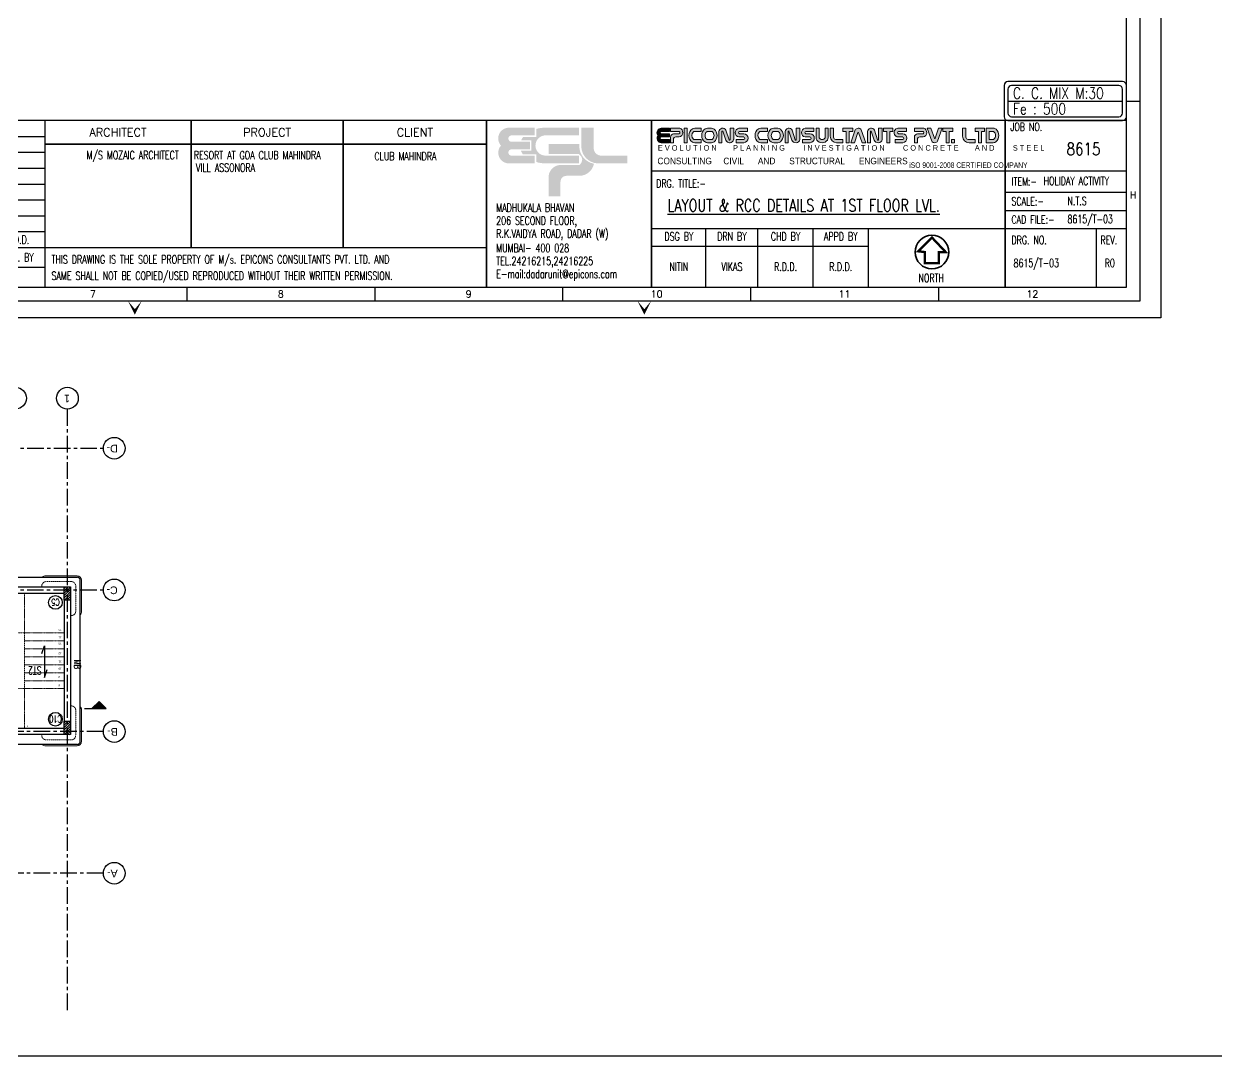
# Model space of a CAD drawing. Header units: millimetres. Extents: x 2659630 to 6742168, y -2425387 to -732288.
# Drawn here: x 3382565 to 3427457, y -1261264 to -1222398 of the extents above; entities that cross this region are included whole.
import ezdxf
from ezdxf.enums import TextEntityAlignment as Align

# ---------------------------------------------------------------- set-up
doc = ezdxf.new("R2010")
doc.units = ezdxf.units.MM
for name, pattern in [('CENTER', [2, 1.25, -0.25, 0.25, -0.25]), ('Hidden', [7.14375, 4.7625, -2.38125]), ('Overhead', [3.96875, 2.38125, -1.5875])]:
    doc.linetypes.add(name, pattern=pattern)
for name, color, linetype, lineweight in [('00 ECPL LOGO', 250, 'Continuous', 20), ('00 ELEV-2', 9, 'Continuous', 30), ('A-FLOR-HRAL-MBND', 5, 'Overhead', 18), ('A-FLOR-OVHD', 1, 'Overhead', 18), ('A-PLASTER', 50, 'Continuous', 0), ('A-STAIRS', 31, 'Continuous', 18), ('TEXT', 150, 'Continuous', 25)]:
    doc.layers.add(name, color=color, linetype=linetype, lineweight=lineweight)
for name, color, linetype in [('A-CORNICE', 20, 'Continuous'), ('A-TEXT-0', 7, 'Continuous'), ('PNA', 8, 'Continuous'), ('S-BEAM NO', 3, 'Continuous'), ('S-BEAM OUTER', 4, 'Continuous'), ('S-COLUMN', 1, 'Continuous'), ('S-COLUMN CIRCLE', 9, 'Continuous'), ('S-COLUMN HATCH', 8, 'Continuous'), ('S-COLUMN NO', 2, 'Continuous'), ('S-GRIDE CIRCLE', 8, 'Continuous'), ('S-GRIDE LINE', 8, 'CENTER'), ('S-GRIDE NO', 1, 'Continuous'), ('S-SCHEDULE LINE-1', 7, 'Continuous'), ('S-SECTION MARK', 1, 'Continuous'), ('S-SLAB MARK', 3, 'Continuous'), ('S-SLAB NO', 3, 'Continuous'), ('S-TITIL', 6, 'Continuous'), ('TEXT (SHEET)', 4, 'Continuous'), ('TITLE', 6, 'Continuous')]:
    doc.layers.add(name, color=color, linetype=linetype)
doc.styles.add('Arial', font='arial.ttf', dxfattribs={"height": 123})
doc.styles.add('Arial_4', font='arial.ttf', dxfattribs={"height": 73.76497})
doc.styles.add('ROMANS', font='r.shx', dxfattribs={"width": 0.7})
doc.styles.add('SEC. TEXT', font='arial.ttf', dxfattribs={"height": 180})
pattern_1 = [(135, (3459992.917, -1250016.684), (15.2387667, 15.2387667), [])]

# ---------------------------------------------------------------- blocks, each defined once
blk = doc.blocks.new('ecpl logo')
at = {"layer": '00 ECPL LOGO'}
for color, points in [(256, [(351, -827, 0.621111), (586, -1401), (1442, -1401), (1442, -1151), (682, -1151, -0.917622), (682, -948), (1285, -948), (1285, -702), (682, -702, -0.926164), (682, -501), (1442, -501), (1442, -251), (581, -251, 0.621111), (351, -827)]), (152, [(2940, -251), (2940, -863, 0.384329), (3453, -1401), (4422, -1401), (4422, -1151), (3582, -1151, -0.414214), (3340, -908), (3340, -251)]), (140, [(1887, -779), (1887, -1102), (2862, -1102, -0.232111), (2971, -1281, -0.194401), (2883, -1450), (2269, -1450, 0.364674), (1887, -1802), (1887, -2463), (2269, -2463), (2269, -1996, -0.414214), (2462, -1802), (2899, -1802, 0.338499), (3350, -1412, -0.371272), (2877, -839), (2877, -779)])]:
    blk.add_hatch(color=color, dxfattribs=at).paths.add_polyline_path(points)
h = blk.add_hatch(color=253, dxfattribs=at)
h.dxf.hatch_style = 1
h.paths.add_polyline_path([(995, -993, 0.07148), (1056, -1106), (1486, -1106), (1486, -1356, 0.065387), (1776, -1401), (2862, -1401), (2862, -1151), (1776, -1151, -0.910826), (1742, -501), (2862, -501), (2862, -251), (1776, -251, 0.069483), (1486, -291), (1486, -546), (1071, -546, 0.072407), (1003, -657), (1329, -657), (1329, -993)])
blk = doc.blocks.new('EPICONS TITLE')
at = {"layer": '00 ECPL LOGO'}
h = blk.add_hatch(color=4, dxfattribs=at)
h.dxf.hatch_style = 1
h.paths.add_polyline_path([(678, -252), (678, -146), (414, -146, 0.261636), (303, -208, 0.285841), (304, -378, 0.344902), (324, -574, 0.204992), (418, -614), (678, -614), (678, -510), (424, -510, -1), (418, -426), (678, -426), (678, -331), (424, -331, -1), (422, -252)])
h = blk.add_hatch(color=4, dxfattribs=at)
h.dxf.hatch_style = 1
h.paths.add_polyline_path([(1011, -146), (712, -146), (712, -252), (997, -252, -0.440545), (997, -331), (816, -331, 0.414214), (712, -435), (712, -614), (810, -614), (810, -504, -0.414214), (888, -426), (997, -426, 0.757811)])
h.paths.add_polyline_path([(1254, -146), (1153, -146), (1153, -614), (1254, -614)])
h.paths.add_polyline_path([(1708, -146), (1494, -146, 0.154275), (1419, -169, 0.519672), (1419, -591, 0.154275), (1494, -614), (1708, -614), (1708, -510), (1472, -510, -0.210356), (1452, -502, -0.388707), (1452, -260, -0.210356), (1472, -252), (1708, -252)])
h.paths.add_polyline_path([(2037, -146), (1904, -146, 0.159018), (1828, -171, 0.507969), (1828, -589, 0.159018), (1904, -614), (2037, -614, 0.173791), (2119, -585, 0.472311), (2119, -175, 0.173791)])
h.paths.add_polyline_path([(2046, -252, -0.185052), (2063, -258, -0.445894), (2063, -504, -0.185052), (2046, -510), (1899, -510, -0.185052), (1882, -504, -0.445894), (1882, -258, -0.185052), (1899, -252)], flags=16)
h.paths.add_polyline_path([(2501, -209, 0.723435), (2273, -252), (2273, -614), (2374, -614), (2374, -252, -0.723435), (2399, -241), (2495, -533, 0.724077), (2751, -510), (2751, -146), (2635, -146), (2635, -509, -0.755661), (2603, -519)])
h.paths.add_polyline_path([(3198, -146), (2916, -146, 0.823713), (2916, -429), (3082, -429, -0.713272), (3082, -510), (2830, -510), (2830, -614), (3082, -614, 0.900309), (3082, -324), (2936, -324, -0.746931), (2936, -252), (3198, -252)])
h = blk.add_hatch(color=4, dxfattribs=at)
h.dxf.hatch_style = 1
h.paths.add_polyline_path([(3837, -146), (3623, -146, 0.154275), (3548, -169, 0.519672), (3548, -591, 0.154275), (3623, -614), (3837, -614), (3837, -510), (3600, -510, -0.210932), (3581, -502, -0.385278), (3580, -260, -0.212895), (3599, -252), (3837, -252)])
h.paths.add_polyline_path([(4255, -175, 0.173792), (4173, -146), (4040, -146, 0.159018), (3964, -171, 0.507969), (3964, -589, 0.159018), (4040, -614), (4173, -614, 0.173792), (4255, -585, 0.472311)])
h.paths.add_polyline_path([(4182, -252, -0.185053), (4199, -258, -0.445893), (4199, -504, -0.185053), (4182, -510), (4035, -510, -0.185053), (4017, -504, -0.445893), (4017, -258, -0.185053), (4035, -252)], flags=16)
h.paths.add_polyline_path([(4406, -252), (4406, -614), (4507, -614), (4507, -252, -0.436861), (4522, -236, -0.319738), (4534, -245), (4629, -533, 0.724077), (4884, -510), (4884, -146), (4768, -146), (4768, -509, -0.755661), (4737, -519), (4635, -209, 0.723435)])
h.paths.add_polyline_path([(5335, -146), (5053, -146, 0.823713), (5053, -429), (5219, -429, -0.713272), (5219, -510), (4967, -510), (4967, -614), (5219, -614, 0.900309), (5219, -324), (5074, -324, -0.746931), (5074, -252), (5335, -252)])
h.paths.add_polyline_path([(5509, -146), (5408, -146), (5408, -452, 0.160106), (5433, -529, 0.505303), (5772, -529, 0.160106), (5797, -452), (5797, -146), (5699, -146), (5699, -451, -0.621318), (5509, -451)])
h.paths.add_polyline_path([(5969, -146), (5862, -146), (5862, -406, 0.414214), (6070, -614), (6267, -614), (6267, -510), (6047, -510, -0.414214), (5969, -432)])
h.paths.add_polyline_path([(6589, -146), (6267, -146), (6267, -249), (6372, -249), (6372, -614), (6473, -614), (6473, -249), (6589, -249)])
h.paths.add_polyline_path([(6863, -194, 0.539211), (6672, -201), (6523, -614), (6641, -614), (6752, -289, -0.708617), (6777, -289), (6894, -614), (7006, -614)])
h.paths.add_polyline_path([(7288, -209, 0.723435), (7059, -252), (7059, -614), (7160, -614), (7160, -252, -0.723435), (7186, -241), (7282, -533, 0.724077), (7538, -510), (7538, -146), (7421, -146), (7421, -509, -0.755661), (7390, -519)])
h.paths.add_polyline_path([(7886, -146), (7579, -146), (7579, -249), (7684, -249), (7684, -614), (7785, -614), (7785, -249), (7886, -249)])
h.paths.add_polyline_path([(8321, -146), (8059, -146, 0.157568), (7983, -170, 0.511532), (7983, -404, 0.157569), (8059, -429), (8206, -429, -0.713272), (8206, -510), (7953, -510), (7953, -614), (8206, -614, 0.900308), (8206, -324), (8065, -324), (8060, -324, -0.722204), (8060, -249), (8321, -249)])
h = blk.add_hatch(color=4, dxfattribs=at)
h.dxf.hatch_style = 1
h.paths.add_polyline_path([(8875, -146), (8576, -146), (8576, -252), (8849, -252, -0.270444), (8871, -265, -0.26297), (8871, -318, -0.270444), (8849, -331), (8680, -331, 0.414214), (8576, -435), (8576, -614), (8674, -614), (8674, -504, -0.414214), (8752, -426), (8861, -426, 0.757811)])
h.paths.add_polyline_path([(9103, -146), (8990, -146), (9133, -566, 0.539211), (9324, -560), (9474, -146), (9356, -146), (9244, -471, -0.708617), (9220, -471)])
h.paths.add_polyline_path([(9814, -146), (9492, -146), (9492, -249), (9597, -249), (9597, -614), (9698, -614), (9698, -249), (9814, -249)])
h.paths.add_polyline_path([(10234, -146), (10128, -146), (10128, -406, 0.414214), (10336, -614), (10533, -614), (10533, -510), (10312, -510, -0.414214), (10234, -432)])
h.paths.add_polyline_path([(9871, -510), (9775, -510), (9775, -614), (9871, -614)])
h = blk.add_hatch(color=4, dxfattribs=at)
h.dxf.hatch_style = 1
h.paths.add_polyline_path([(10533, -146), (10533, -249), (10637, -249), (10637, -614), (10739, -614), (10739, -249), (10839, -249), (10839, -146)])
h.paths.add_polyline_path([(10890, -146), (10890, -614), (11119, -614, 0.189446), (11208, -580, 0.435754), (11208, -181, 0.189446), (11119, -146)])
h.paths.add_polyline_path([(11122, -249, -0.519112), (11122, -510), (10989, -510), (10989, -249)], flags=16)
at = {"layer": '00 ECPL LOGO', "color": 4}
for p, q in [((678, -146), (414, -146)), ((424, -252), (678, -252)), ((678, -331), (424, -331)), ((678, -252), (678, -146)), ((678, -426), (678, -331)), ((1011, -146), (712, -146)), ((712, -146), (712, -252)), ((997, -252), (712, -252)), ((997, -331), (816, -331)), ((1153, -146), (1254, -146)), ((1153, -146), (1153, -614)), ((1254, -146), (1254, -614)), ((1472, -252), (1708, -252)), ((1494, -146), (1708, -146)), ((1708, -252), (1708, -146)), ((1899, -252), (2046, -252)), ((1904, -146), (2037, -146)), ((2273, -252), (2273, -614)), ((2374, -252), (2374, -614)), ((2399, -241), (2495, -533)), ((2501, -209), (2603, -519)), ((2635, -146), (2751, -146)), ((2751, -146), (2635, -146)), ((2635, -146), (2635, -510)), ((2751, -146), (2751, -510)), ((2751, -252), (2751, -252)), ((2916, -146), (3198, -146)), ((3198, -146), (2916, -146)), ((2936, -252), (3198, -252)), ((3082, -324), (2936, -324)), ((3198, -252), (3198, -146)), ((3599, -252), (3837, -252)), ((3837, -146), (3623, -146)), ((3837, -252), (3837, -146)), ((4035, -252), (4182, -252)), ((4040, -146), (4173, -146)), ((4406, -252), (4406, -614)), ((4507, -252), (4507, -614)), ((4534, -245), (4629, -533)), ((4635, -209), (4737, -519)), ((4768, -146), (4884, -146)), ((4768, -146), (4884, -146)), ((4884, -146), (4768, -146)), ((4768, -146), (4768, -510)), ((4884, -146), (4884, -510)), ((4884, -252), (4884, -252)), ((5053, -146), (5335, -146)), ((5053, -146), (5335, -146)), ((5335, -146), (5053, -146)), ((5074, -252), (5335, -252)), ((5219, -324), (5074, -324)), ((5335, -252), (5335, -146)), ((5408, -146), (5509, -146)), ((5509, -146), (5408, -146)), ((5408, -146), (5408, -452)), ((5509, -146), (5509, -451)), ((5699, -146), (5797, -146)), ((5797, -146), (5699, -146)), ((5699, -146), (5699, -451)), ((5797, -146), (5797, -452)), ((5862, -146), (5969, -146)), ((5969, -146), (5862, -146)), ((5862, -406), (5862, -146)), ((5969, -432), (5969, -146)), ((6267, -146), (6589, -146)), ((6589, -146), (6267, -146)), ((6267, -146), (6267, -249)), ((6267, -249), (6372, -249)), ((6372, -614), (6372, -249)), ((6473, -614), (6473, -249)), ((6473, -249), (6589, -249)), ((6523, -614), (6672, -201)), ((6589, -146), (6589, -249)), ((6641, -614), (6752, -289)), ((6894, -614), (6777, -289)), ((7006, -614), (6863, -194)), ((7059, -252), (7059, -614)), ((7160, -252), (7160, -614)), ((7186, -241), (7282, -533)), ((7288, -209), (7390, -519)), ((7421, -146), (7538, -146)), ((7421, -146), (7538, -146)), ((7538, -146), (7421, -146)), ((7421, -146), (7538, -146)), ((7421, -146), (7421, -510)), ((7538, -146), (7538, -510)), ((7538, -252), (7538, -252)), ((7579, -146), (7886, -146)), ((7886, -146), (7579, -146)), ((7579, -146), (7886, -146)), ((7579, -146), (7886, -146)), ((7886, -146), (7579, -146)), ((7579, -146), (7579, -249)), ((7579, -249), (7684, -249)), ((7579, -249), (7684, -249)), ((7684, -614), (7684, -249)), ((7785, -614), (7785, -249)), ((7785, -249), (7886, -249)), ((7785, -249), (7886, -249)), ((7886, -146), (7886, -249)), ((8040, -146), (8321, -146)), ((8040, -146), (8321, -146)), ((8321, -146), (8059, -146)), ((8060, -249), (8321, -249)), ((8206, -324), (8060, -324)), ((8065, -324), (8206, -324)), ((8321, -252), (8321, -146)), ((8875, -146), (8576, -146)), ((8576, -146), (8576, -252)), ((8849, -252), (8576, -252)), ((8849, -331), (8680, -331)), ((9103, -146), (8990, -146)), ((9103, -146), (8990, -146)), ((8990, -146), (9133, -566)), ((9103, -146), (9220, -471)), ((9356, -146), (9244, -471)), ((9474, -146), (9324, -560)), ((9474, -146), (9356, -146)), ((9408, -146), (9356, -146)), ((9474, -146), (9356, -146)), ((9492, -146), (9814, -146)), ((9814, -146), (9492, -146)), ((9492, -146), (9814, -146)), ((9492, -146), (9814, -146)), ((9492, -146), (9814, -146)), ((9492, -146), (9492, -249)), ((9492, -249), (9597, -249)), ((9492, -249), (9597, -249)), ((9597, -614), (9597, -249)), ((9698, -614), (9698, -249)), ((9698, -249), (9814, -249)), ((9698, -249), (9814, -249)), ((9814, -146), (9814, -249)), ((10128, -146), (10234, -146)), ((10234, -146), (10128, -146)), ((10128, -406), (10128, -146)), ((10234, -432), (10234, -146)), ((10533, -146), (10839, -146)), ((10839, -146), (10533, -146)), ((10533, -146), (10533, -249)), ((10533, -249), (10637, -249)), ((10637, -249), (10533, -249)), ((10637, -614), (10637, -249)), ((10739, -614), (10739, -249)), ((10739, -249), (10839, -249)), ((10739, -249), (10839, -249)), ((10839, -249), (10739, -249)), ((10839, -146), (10839, -249)), ((10890, -146), (11119, -146)), ((10890, -146), (10890, -614)), ((10989, -249), (10989, -510)), ((10989, -249), (11113, -249)), ((418, -426), (678, -426)), ((678, -510), (418, -510)), ((418, -614), (678, -614)), ((678, -614), (678, -510)), ((712, -435), (712, -614)), ((712, -614), (810, -614)), ((810, -504), (810, -614)), ((888, -426), (997, -426)), ((1153, -614), (1254, -614)), ((1472, -510), (1708, -510)), ((1494, -614), (1708, -614)), ((1708, -614), (1708, -510)), ((1899, -510), (2046, -510)), ((2037, -614), (1904, -614)), ((2273, -614), (2374, -614)), ((2614, -614), (2635, -614)), ((2635, -614), (2635, -614)), ((2751, -510), (2751, -510)), ((2830, -614), (2830, -510)), ((2830, -510), (3082, -510)), ((2830, -614), (3082, -614)), ((2830, -614), (3082, -614)), ((3082, -429), (2916, -429)), ((3600, -510), (3837, -510)), ((3623, -614), (3837, -614)), ((3837, -614), (3837, -510)), ((4035, -510), (4182, -510)), ((4040, -614), (4173, -614)), ((4406, -614), (4507, -614)), ((4406, -614), (4507, -614)), ((4406, -614), (4507, -614)), ((4967, -614), (4967, -510)), ((4967, -510), (5219, -510)), ((4967, -510), (5219, -510)), ((4967, -614), (5219, -614)), ((4967, -614), (5219, -614)), ((4967, -614), (5219, -614)), ((5219, -429), (5053, -429)), ((6047, -510), (6267, -510)), ((6070, -614), (6267, -614)), ((6070, -614), (6267, -614)), ((6267, -510), (6267, -614)), ((6372, -614), (6473, -614)), ((6372, -614), (6473, -614)), ((6523, -614), (6641, -614)), ((6589, -614), (6641, -614)), ((6894, -614), (7006, -614)), ((6894, -614), (7006, -614)), ((7059, -614), (7160, -614)), ((7059, -614), (7160, -614)), ((7059, -614), (7160, -614)), ((7538, -510), (7538, -510)), ((7684, -614), (7785, -614)), ((7684, -614), (7785, -614)), ((7684, -614), (7785, -614)), ((7684, -614), (7785, -614)), ((7953, -614), (7953, -510)), ((7953, -510), (8206, -510)), ((7953, -510), (8206, -510)), ((7953, -510), (8206, -510)), ((7953, -614), (8206, -614)), ((7953, -614), (8206, -614)), ((7953, -614), (8206, -614)), ((7953, -614), (8206, -614)), ((7953, -614), (8206, -614)), ((8206, -429), (8040, -429)), ((8059, -429), (8194, -429)), ((8576, -435), (8576, -614)), ((8576, -614), (8674, -614)), ((8674, -504), (8674, -614)), ((8752, -426), (8861, -426)), ((9597, -614), (9698, -614)), ((9597, -614), (9698, -614)), ((9597, -614), (9698, -614)), ((10312, -510), (10533, -510)), ((10336, -614), (10533, -614)), ((10336, -614), (10533, -614)), ((10533, -510), (10533, -614)), ((10637, -614), (10739, -614)), ((10637, -614), (10739, -614)), ((10637, -614), (10739, -614)), ((10637, -614), (10739, -614)), ((10653, -614), (10739, -614)), ((10653, -614), (10739, -614)), ((10653, -614), (10739, -614)), ((10653, -614), (10739, -614)), ((10890, -614), (11119, -614)), ((10989, -510), (11113, -510))]:
    blk.add_line(p, q, dxfattribs=at)
blk.add_lwpolyline([(9775, -510), (9871, -510), (9871, -614), (9775, -614)], close=True, dxfattribs=at)
for centre, radius, start, end in [((439, -292), 160, 148.648, 212.4563), ((439, -464), 160, 147.5437, 223.6612), ((414, -276), 130, 90, 148.648), ((423, -291), 39.6, 88.7637, 271.2363), ((816, -435), 104, 90, 180), ((965, -284), 146, 282.7188, 71.3398), ((961, -291), 53.7, 312.4487, 47.5513), ((1567, -380), 257, 125.0807, 234.9193), ((1584, -381), 179, 137.5171, 222.4829), ((1494, -276), 130, 90, 125.0807), ((1472, -278), 26, 90, 137.5171), ((1981, -380), 259, 126.1417, 233.8583), ((1992, -381), 165, 131.9364, 228.0636), ((1904, -276), 130, 90, 126.1417), ((1899, -278), 26, 90, 131.9364), ((2037, -276), 130, 50.5638, 90), ((2046, -278), 26, 48.0636, 90), ((1953, -381), 165, 311.9364, 48.0636), ((1951, -380), 265, 309.4362, 50.5638), ((2394, -268), 122, 28.75, 172.2831), ((2388, -251), 14.5, 40.0191, 183.5523), ((2944, -287), 144, 101.0425, 258.9575), ((2947, -288), 37.6, 106.4856, 253.5144), ((3067, -469), 146, 276.006, 83.994), ((3696, -380), 257, 125.0807, 234.9193), ((3714, -381), 180, 138.0741, 222.3563), ((3623, -276), 130, 90, 125.0807), ((3599, -278), 26, 90, 138.0741), ((4116, -380), 259, 126.1417, 233.8583), ((4127, -381), 165, 131.9364, 228.0636), ((4040, -276), 130, 90, 126.1417), ((4035, -278), 26, 90, 131.9364), ((4173, -276), 130, 50.5638, 90), ((4182, -278), 26, 48.0636, 90), ((4089, -381), 165, 311.9364, 48.0636), ((4087, -380), 265, 309.4362, 50.5638), ((4527, -268), 122, 28.75, 172.2831), ((4522, -251), 14.5, 89.1577, 183.5523), ((4522, -249), 13, 18.2334, 89.1577), ((5081, -287), 144, 101.0425, 258.9575), ((5084, -288), 37.6, 106.4856, 253.5144), ((5204, -469), 146, 276.006, 83.994), ((6770, -260), 114, 35.166, 148.5022), ((6764, -294), 13, 19.7665, 161.0546), ((7181, -268), 122, 28.75, 172.2831), ((7175, -251), 14.5, 40.0191, 183.5523), ((8067, -287), 144, 125.818, 234.182), ((8059, -276), 130, 90, 125.818), ((8072, -286), 39.3, 108.3261, 238.1957), ((8065, -298), 26, 238.1957, 270), ((8190, -469), 146, 276.006, 83.994), ((8680, -435), 104, 90, 180), ((8849, -278), 26, 29.4672, 90), ((8849, -305), 26, 270, 330.5328), ((8829, -284), 146, 282.7188, 71.3398), ((8824, -291), 53.7, 330.5328, 29.4672), ((11113, -275), 26, 51.4816, 90), ((11119, -276), 130, 47.0907, 90), ((11030, -380), 160, 308.5184, 51.4816), ((11023, -380), 272, 312.9093, 47.0907), ((418, -484), 130, 223.6612, 270), ((421, -468), 42.1, 94.0242, 265.9758), ((888, -504), 78, 90, 180), ((1494, -484), 130, 234.9193, 270), ((1472, -484), 26, 222.4829, 270), ((1904, -484), 130, 233.8583, 270), ((1899, -484), 26, 228.0636, 270), ((2037, -484), 130, 270, 309.4362), ((2046, -484), 26, 270, 311.9364), ((2619, -479), 135, 203.2219, 346.755), ((2618, -510), 17.1, 214.0796, 357.6127), ((3068, -470), 43.1, 289.0016, 70.9984), ((3623, -484), 130, 234.9193, 270), ((3600, -484), 26, 222.3563, 270), ((4040, -484), 130, 233.8583, 270), ((4035, -484), 26, 228.0636, 270), ((4173, -484), 130, 270, 309.4362), ((4182, -484), 26, 270, 311.9364), ((4753, -479), 135, 203.2219, 346.8516), ((4751, -510), 17.1, 214.0796, 357.6127), ((5205, -470), 43.1, 289.0016, 70.9984), ((5538, -452), 130, 180, 216.3848), ((5602, -404), 210, 216.3848, 323.6152), ((5604, -405), 106, 206.2931, 333.7069), ((5667, -452), 130, 323.6152, 0), ((6070, -406), 208, 180, 270), ((6047, -432), 78, 180, 270), ((7406, -479), 135, 203.2219, 346.755), ((7404, -510), 17.1, 214.0796, 357.6127), ((8059, -299), 130, 234.182, 270), ((8192, -470), 43.1, 289.0016, 70.9984), ((8752, -504), 78, 90, 180), ((9227, -500), 114, 215.166, 328.5022), ((9232, -467), 13, 199.7665, 341.0546), ((10336, -406), 208, 180, 270), ((10312, -432), 78, 180, 270), ((11113, -484), 26, 270, 308.5184), ((11119, -484), 130, 270, 312.9093)]:
    blk.add_arc(centre, radius, start, end, dxfattribs=at)
at = {"layer": '00 ECPL LOGO', "color": 4, "style": 'SEC. TEXT'}
for s, height, width, p in [('E V O L U T I O N        P L A N N I N G         I N V E S T I G A T I O N         C O N C R E T E        A N D         S T E E L', 177.202, 0.8, (308, -869)), ('CONSULTING     CIVIL      AND      STRUCTURAL      ENGINEERS', 212.64, 0.9, (294, -1308)), ('iSO 9001-2008 CERTIFIED COMPANY', 177.2, 0.7, (8411, -1424))]:
    blk.add_text(s, height=height, dxfattribs=dict(at, width=width)).set_placement(p)
blk = doc.blocks.new('FOLDER')
at = {"layer": 'PNA'}
for points in [[(-1250, 2500), (0, 0), (0, 1000)], [(1250, 2500), (0, 0), (0, 1000)]]:
    blk.add_solid(points, dxfattribs=at)
blk = doc.blocks.new('A1_SHEET.')
at = {"color": 1}
for p, q in [((828.5, 71.9), (17.5, 71.9)), ((655.76, 53.61), (828.5, 53.61)), ((655.76, 32.53), (828.5, 32.53)), ((655.76, 26.1), (734.56, 26.1)), ((216.12, 25.64), (435.51, 25.64)), ((216.12, 18.44), (434.78, 18.44))]:
    blk.add_line(p, q, dxfattribs=at)
at = {"color": 5, "linetype": 'ByBlock', "lineweight": -2}
for p, q in [((216.24, 66.12), (434.78, 66.12)), ((216.24, 60.33), (434.78, 60.33)), ((216.24, 54.55), (434.78, 54.55)), ((216.24, 48.77), (434.78, 48.77)), ((784.52, 45.74), (828.5, 45.74)), ((216.24, 42.98), (434.78, 42.98)), ((784.52, 39.14), (828.5, 39.14)), ((216.24, 37.2), (434.78, 37.2)), ((216.24, 31.42), (434.78, 31.42)), ((675.41, 11.2), (675.41, 32.53)), ((694.37, 11.2), (694.37, 32.53)), ((714.47, 11.2), (714.47, 32.53)), ((817.49, 32.53), (817.49, 11.2))]:
    blk.add_line(p, q, dxfattribs=at)
blk.add_line((734.56, 11.2), (734.56, 32.53))
at = {"flags": 128}
blk.add_lwpolyline([(0, 0), (0, 594), (841, 594), (841, 0)], close=True, dxfattribs=at)
at = {"color": 1, "const_width": 0.575}
for points in [[(434.78, 11.2), (434.78, 71.9)], [(487.97, 25.58), (487.97, 71.9)], [(543.33, 25.58), (543.33, 71.9)], [(595.57, 11.2), (595.57, 71.9)], [(655.61, 11.2), (655.61, 71.9)], [(784.34, 11.2), (784.34, 71.9)], [(434.78, 63.3), (595.57, 63.3)], [(734.56, 11.2), (734.56, 32.53)], [(434.78, 25.58), (595.57, 25.58)]]:
    blk.add_lwpolyline(points, dxfattribs=at)
at = {"layer": 'PNA'}
for p, q in [((828.5, 78.95), (833.5, 78.95)), ((486.42, 11.2), (486.42, 6.2)), ((554.83, 11.2), (554.83, 6.2)), ((623.25, 11.2), (623.25, 6.2)), ((691.67, 11.2), (691.67, 6.2)), ((760.08, 11.2), (760.08, 6.2))]:
    blk.add_line(p, q, dxfattribs=at)
at = {"layer": 'PNA', "color": 1}
for points in [[(7.5, 6.2), (833.5, 6.2), (833.5, 587.8), (7.5, 587.8)], [(17.5, 11.2), (828.5, 11.2), (828.5, 582.8), (17.5, 582.8)]]:
    blk.add_lwpolyline(points, close=True, dxfattribs=at)
at = {"layer": 'TITLE', "color": 1, "const_width": 0.856}
blk.add_lwpolyline([(757.71, 29.29), (752.7, 24.27), (755.18, 23.98), (755.18, 19.94), (760.25, 19.94), (760.25, 23.98), (762.73, 23.98)], close=True, dxfattribs=at)
at = {"layer": 'TITLE', "lineweight": 35}
blk.add_circle((757.71, 23.98), 6.12, dxfattribs=at)
at = {"layer": '00 ELEV-2', "xscale": 0.0112961961291064, "yscale": 0.0112961961291064, "zscale": 0.0112961961291064}
for name, p in [('ecpl logo', (596.83, 72.1)), ('EPICONS TITLE', (654.45, 70.73))]:
    blk.add_blockref(name, p, dxfattribs=at)
at = {"layer": 'PNA', "xscale": 0.0020000000043068, "yscale": 0.0020000000043068, "zscale": 0.0020000000043068}
for p in [(467.5, 1.2), (653, 1.2)]:
    blk.add_blockref('FOLDER', p, dxfattribs=at)
at = {"layer": 'PNA', "style": 'ROMANS'}
for s, p in [('H', (831, 44.8)), ('7', (452.22, 8.7)), ('8', (520.63, 8.7)), ('9', (589.05, 8.7)), ('10', (657.47, 8.7)), ('11', (725.88, 8.7)), ('12', (794.3, 8.7))]:
    blk.add_text(s, height=2.5, dxfattribs=at).set_placement(p, align=Align.MIDDLE)
at = {"layer": 'TEXT (SHEET)', "color": 4, "style": 'ROMANS', "width": 0.7}
for s, p in [('JOB NO.', (786.28, 68.07)), ('MADHUKALA BHAVAN', (599.07, 38.66, 0.07)), ('206 SECOND FLOOR,', (599.07, 33.94, 0.07)), ('R.K.VAIDYA ROAD, DADAR (W)', (599.07, 29.22, 0.07)), ('MUMBAI- 400 028', (599.07, 23.96, 0.07)), ('THIS DRAWING IS THE SOLE PROPERTY OF M/s. EPICONS CONSULTANTS PVT. LTD. AND', (437.15, 19.82)), ('TEL.24216215,24216225', (599.07, 19.24, 0.07)), ('SAME SHALL NOT BE COPIED/USED REPRODUCED WITHOUT THEIR WRITTEN PERMISSION.', (437.15, 13.87)), ('E-mail:dadarunit@epicons.com', (599.07, 14.52, 0.07)), ('NORTH', (752.82, 13.05))]:
    blk.add_text(s, height=3, dxfattribs=at).set_placement(p)
at = {"layer": 'TEXT (SHEET)', "color": 2, "style": 'ROMANS'}
for s, p in [('ARCHITECT', (461.38, 67.6)), ('PROJECT', (515.65, 67.6)), ('CLIENT', (569.45, 67.6))]:
    blk.add_text(s, height=3, dxfattribs=at).set_placement(p, align=Align.MIDDLE_CENTER)
at = {"layer": 'TEXT (SHEET)', "color": 4, "style": 'ROMANS', "width": 0.7}
for s, p in [('DRG. TITLE:-', (657.3, 48.95)), ('ITEM:-', (786.66, 49.68)), ('SCALE:-', (786.66, 42.44)), ('CAD FILE:-', (786.66, 35.83)), ('DRG. NO. ', (786.66, 28.38)), ('REV.', (819.08, 28.38))]:
    blk.add_text(s, height=3, dxfattribs=at).set_placement(p, align=Align.MIDDLE_LEFT)
for s, p in [('DSG BY', (665.58, 29.68)), ('DRN BY', (684.89, 29.68)), ('CHD BY', (704.42, 29.68)), ('APPD BY', (724.51, 29.68)), ('CHD. BY', (424.87, 22.04))]:
    blk.add_text(s, height=3, dxfattribs=at).set_placement(p, align=Align.MIDDLE_CENTER)

msp = doc.modelspace()

# ---------------------------------------------------------------- hatches: boundary and pattern name
at = {"layer": 'S-COLUMN HATCH', "true_color": 0x939598}
h = msp.add_hatch(dxfattribs=at)
h.set_pattern_fill('ANSI31', color=252, scale=20, angle=360)
h.set_pattern_definition([(45, (7022481.975, -2113798.09), (-44.9012806, 44.9012806), [])])
h.paths.add_polyline_path([(3384318.94, -1244097.896), (3384088.954, -1244097.896), (3384088.96, -1243597.899), (3384318.947, -1243597.899)])
h = msp.add_hatch(dxfattribs=at)
h.set_pattern_fill('ANSI31', color=252, scale=20, angle=360)
h.set_pattern_definition([(45, (7022481.98, -2118858.09), (-44.9012806, 44.9012806), [])])
h.paths.add_polyline_path([(3384318.947, -1249157.897), (3384088.96, -1249157.897), (3384088.967, -1248657.9), (3384318.954, -1248657.9)])
at = {"layer": 'S-SECTION MARK', "ltscale": 5}
h = msp.add_hatch(dxfattribs=at)
h.set_pattern_fill('ANSI31', color=256, scale=172.406964, angle=180, style=0)
h.set_pattern_definition(pattern_1)
h.paths.add_polyline_path([(3385395.776, -1247910.576), (3385667.642, -1248177.705), (3385123.911, -1248177.705)])
h = msp.add_hatch(dxfattribs=at)
h.set_pattern_fill('ANSI31', color=256, scale=172.406964, angle=180, style=0)
h.set_pattern_definition(pattern_1)
h.paths.add_polyline_path([(3385395.776, -1247910.576), (3385667.642, -1248177.705), (3385123.911, -1248177.705)])
h = msp.add_hatch(dxfattribs=at)
h.set_pattern_fill('ANSI31', color=256, scale=172.406964, angle=180, style=0)
h.set_pattern_definition(pattern_1)
h.paths.add_polyline_path([(3385395.776, -1247910.576), (3385667.642, -1248177.705), (3385123.911, -1248177.705)])

# ---------------------------------------------------------------- linework, layer by layer
at = {"layer": 'A-CORNICE'}
for p, q in [((3379958.947, -1243227.899), (3384568.947, -1243227.899)), ((3384688.947, -1249407.899), (3384688.947, -1243347.899)), ((3384568.947, -1249527.899), (3379958.947, -1249527.899))]:
    msp.add_line(p, q, dxfattribs=at)
for centre, start, end in [((3384568.947, -1243347.899), 0, 90), ((3384568.947, -1249407.899), 270, 0)]:
    msp.add_arc(centre, 120, start, end, dxfattribs=at)
at = {"layer": 'A-FLOR-HRAL-MBND'}
for p, q in [((3379588.358, -1245327.898), (3382589.924, -1245327.898)), ((3382589.924, -1245327.898), (3382589.944, -1247427.899)), ((3381988.32, -1247427.898), (3382589.944, -1247427.898))]:
    msp.add_line(p, q, dxfattribs=at)
at = {"layer": 'A-FLOR-OVHD'}
for points in [[(3383238.934, -1243596.419, -0.457417609), (3383408.934, -1243396.419), (3384348.941, -1243397.899, -0.414213562), (3384518.941, -1243567.899), (3384518.928, -1244507.899, -0.414213562), (3384348.928, -1244677.899), (3384318.928, -1244677.899), (3384318.947, -1243597.9), (3383238.934, -1243596.419)], [(3383238.933, -1249157.897, 0.457417609), (3383408.933, -1249357.897), (3384348.94, -1249357.898, 0.414213562), (3384518.94, -1249187.898), (3384518.928, -1248247.897, 0.414213562), (3384348.928, -1248077.897), (3384318.928, -1248077.897), (3384318.945, -1249157.897), (3383238.933, -1249157.897)]]:
    msp.add_lwpolyline(points, format="xyb", close=True, dxfattribs=at)
at = {"layer": 'A-PLASTER'}
for p, q in [((3383388.939, -1243176.418), (3384568.933, -1243177.899)), ((3384738.934, -1243347.899), (3384738.92, -1244527.898)), ((3384738.934, -1249407.898), (3384738.922, -1248227.898)), ((3383388.941, -1249577.898), (3384568.933, -1249577.898))]:
    msp.add_line(p, q, dxfattribs=at)
for centre, start, end in [((3383388.939, -1243346.418), 90, 135.0989618), ((3384568.933, -1243347.899), 0.0000359, 90), ((3384568.92, -1244527.898), 314.9071928, 321.4285687), ((3384568.92, -1244527.898), 321.4285725, 334.285714), ((3384568.92, -1244527.898), 334.2857152, 347.142857), ((3384568.92, -1244527.898), 347.1428576, 0), ((3384568.922, -1248227.896), 25.714286, 38.5714275), ((3384568.922, -1248227.896), 12.857143, 25.7142848), ((3384568.922, -1248227.896), 0, 12.8571424), ((3383388.941, -1249407.896), 224.9014728, 270), ((3384568.933, -1249407.898), 270, 359.9999641)]:
    msp.add_arc(centre, 170, start, end, dxfattribs=at)
at = {"layer": 'A-STAIRS', "linetype": 'Hidden'}
for p, q in [((3382589.924, -1245322.898), (3382589.924, -1243827.898)), ((3382589.944, -1245627.898), (3384089.924, -1245627.898)), ((3382589.944, -1245927.898), (3384089.924, -1245927.898)), ((3382589.944, -1246227.898), (3384089.924, -1246227.898)), ((3382589.944, -1246527.898), (3384089.924, -1246527.898)), ((3382589.944, -1246827.898), (3384089.924, -1246827.898)), ((3382589.924, -1248927.898), (3382589.924, -1247427.898)), ((3382589.944, -1247127.898), (3384089.924, -1247127.898)), ((3382589.944, -1247427.898), (3384089.924, -1247427.898))]:
    msp.add_line(p, q, dxfattribs=at)
at = {"layer": 'S-BEAM OUTER', "ltscale": 2500}
for p, q in [((3379588.946, -1243827.899), (3384088.957, -1243827.967)), ((3379588.95, -1243597.899), (3384088.96, -1243597.967)), ((3384088.94, -1244047.896), (3384088.94, -1248707.9)), ((3384318.94, -1244047.896), (3384318.94, -1248707.9)), ((3384088.96, -1248927.897), (3379588.947, -1248927.897)), ((3384088.96, -1249157.897), (3379588.947, -1249157.897))]:
    msp.add_line(p, q, dxfattribs=at)
at = {"layer": 'S-COLUMN', "color": 1}
for points in [[(3384318.94, -1244097.896), (3384088.954, -1244097.896), (3384088.96, -1243597.899), (3384318.947, -1243597.899)], [(3384318.947, -1249157.897), (3384088.96, -1249157.897), (3384088.967, -1248657.9), (3384318.954, -1248657.9)]]:
    msp.add_lwpolyline(points, close=True, dxfattribs=at)
at = {"layer": 'S-COLUMN CIRCLE'}
for centre in [(3383755.692, -1244179.273), (3383755.692, -1248576.966)]:
    msp.add_circle(centre, 257.143, dxfattribs=at)
at = {"layer": 'S-COLUMN NO', "ltscale": 2500}
msp.add_lwpolyline([(3135960.687, -1159977.041), (3643425.669, -1159977.041), (3643425.669, -1261264.116), (3135960.687, -1261264.116)], close=True, dxfattribs=at)
at = {"layer": 'S-GRIDE CIRCLE'}
for centre in [(3382248.942, -1236492.338), (3382248.942, -1236492.338), (3382248.942, -1236492.338), (3384203.942, -1236492.338), (3384203.942, -1236492.338), (3384203.942, -1236492.338), (3385968.404, -1238377.898), (3385968.404, -1238377.898), (3385968.404, -1238377.898), (3385968.404, -1243712.964), (3385968.404, -1243712.964), (3385968.404, -1243712.964), (3385968.404, -1249042.964), (3385968.404, -1249042.964), (3385968.404, -1249042.964), (3385968.404, -1254377.966), (3385968.404, -1254377.966), (3385968.404, -1254377.966)]:
    msp.add_circle(centre, 409.836, dxfattribs=at)
at = {"layer": 'S-GRIDE LINE', "ltscale": 500}
for p, q in [((3384203.942, -1259531.353), (3384203.942, -1236902.174)), ((3353693.328, -1238377.898), (3385558.568, -1238377.898)), ((3353686.015, -1243712.898), (3385558.568, -1243712.898)), ((3385558.568, -1249042.898), (3353683.337, -1249042.898)), ((3385558.568, -1254377.9), (3353683.337, -1254377.9))]:
    msp.add_line(p, q, dxfattribs=at)
at = {"layer": 'S-SCHEDULE LINE-1', "color": 2}
for p, q in [((3419616.468, -1224855.361), (3419616.468, -1225754.24)), ((3423794.025, -1224715.001), (3419756.828, -1224715.001)), ((3423935.038, -1225754.24), (3423935.038, -1224856.014)), ((3419616.468, -1225304.801), (3423935.038, -1225304.801)), ((3419756.828, -1225894.6), (3423794.678, -1225894.6))]:
    msp.add_line(p, q, dxfattribs=at)
msp.add_lwpolyline([(3419616.468, -1224573.988, 0.414213562), (3419475.454, -1224715.001), (3419475.454, -1225894.6, 0.414213562), (3419616.468, -1226035.613), (3423935.691, -1226035.613, 0.414213562), (3424076.051, -1225895.253), (3424076.051, -1224715.001, 0.414213562), (3423935.038, -1224573.988), (3419616.468, -1224573.988)], format="xyb", dxfattribs=at)
for centre, radius, start, end in [((3419756.828, -1224855.361), 140.36, 90, 180), ((3423794.025, -1224856.014), 141.013, 360, 90), ((3419756.828, -1225754.24), 140.36, 180, 270), ((3423794.678, -1225754.24), 140.36, 270, 0)]:
    msp.add_arc(centre, radius, start, end, dxfattribs=at)
at = {"layer": 'S-SECTION MARK'}
for p, q in [((3385123.911, -1248177.705), (3385395.776, -1247910.576)), ((3385123.911, -1248177.705), (3385395.776, -1247910.576)), ((3385123.911, -1248177.705), (3385395.776, -1247910.576)), ((3385667.642, -1248177.705), (3385395.776, -1247910.576)), ((3384854.784, -1248177.705), (3385667.642, -1248177.705)), ((3384854.784, -1248177.705), (3385667.642, -1248177.705)), ((3384854.784, -1248177.705), (3385667.642, -1248177.705))]:
    msp.add_line(p, q, dxfattribs=at)
at = {"layer": 'S-SLAB MARK'}
msp.add_lwpolyline([(3383238.578, -1246109.415), (3383339.934, -1245818.713), (3383339.934, -1247001.57), (3383441.29, -1246710.868)], dxfattribs=at)

# ---------------------------------------------------------------- block references
at = {"xscale": 103.4096789536267, "yscale": 103.4096789536267, "zscale": 103.4096789536267}
msp.add_blockref('A1_SHEET.', (3338401.132, -1233470.769), dxfattribs=at)

# ---------------------------------------------------------------- texts
at = {"layer": 'S-BEAM NO', "style": 'ROMANS', "width": 0.7}
msp.add_text('MB', height=250, rotation=270, dxfattribs=at).set_placement((3384590.209, -1246510.046, 0), align=Align.MIDDLE_CENTER)
at = {"layer": 'S-COLUMN NO', "style": 'ROMANS', "width": 0.6}
for s, p in [('C5', (3383754.324, -1244173.743, 0)), ('C10', (3383754.324, -1248571.436, 0))]:
    msp.add_text(s, height=257.1429, rotation=180, dxfattribs=at).set_placement(p, align=Align.MIDDLE_CENTER)
at = {"layer": 'S-GRIDE NO', "style": 'Arial'}
for s, height, p in [('1', 287.919, (3384300.623, -1236362.499)), ('1', 287.919, (3384300.623, -1236362.499)), ('1', 287.919, (3384300.623, -1236362.499)), ('D-', 287.9195, (3386099.229, -1238244.897)), ('C-', 287.9195, (3386099.229, -1243579.962)), ('B-', 287.9195, (3386099.229, -1248909.962)), ('A-', 287.9195, (3386099.229, -1254244.964))]:
    msp.add_text(s, height=height, rotation=180, dxfattribs=at).set_placement(p)
at = {"layer": 'S-SLAB NO', "style": 'ROMANS', "width": 0.7}
msp.add_text('ST2', height=300, rotation=180, dxfattribs=at).set_placement((3383233.76, -1246595.477))
at = {"layer": 'S-TITIL', "style": 'ROMANS', "width": 0.8}
for s, p in [('C. C. MIX M:30', (3419804.485, -1225009.901)), ('C. C. MIX M:30', (3419804.485, -1225009.901)), ('C. C. MIX M:30', (3419804.485, -1225009.901)), ('Fe : 500', (3419804.485, -1225599.7)), ('Fe : 500', (3419804.485, -1225599.7)), ('Fe : 500', (3419804.485, -1225599.7))]:
    msp.add_text(s, height=423.0396, dxfattribs=at).set_placement(p, align=Align.MIDDLE_LEFT)
at = {"layer": 'TEXT', "color": 1, "style": 'ROMANS', "width": 0.8}
msp.add_text('8615', height=465.3436, dxfattribs=at).set_placement((3422463.308, -1227107.761), align=Align.MIDDLE_CENTER)
msp.add_text('8615', height=465.3436, dxfattribs=at).set_placement((3422463.308, -1227107.761), align=Align.MIDDLE_CENTER)
msp.add_text('8615', height=465.3436, dxfattribs=at).set_placement((3422463.308, -1227107.761), align=Align.MIDDLE_CENTER)
at = {"layer": 'TEXT', "color": 2, "style": 'ROMANS', "width": 0.7}
for s, height, p in [('RESORT AT GOA CLUB MAHINDRA', 310.22904, (3388964.707, -1227341.807)), ('RESORT AT GOA CLUB MAHINDRA', 310.22904, (3388964.707, -1227341.807)), ('RESORT AT GOA CLUB MAHINDRA', 310.22904, (3388964.707, -1227341.807)), ('CLUB MAHINDRA', 310.22904, (3395765.718, -1227381.08)), ('CLUB MAHINDRA', 310.22904, (3395765.718, -1227381.08)), ('CLUB MAHINDRA', 310.22904, (3395765.718, -1227381.08)), ('VILL ASSONORA', 310.22904, (3389046.365, -1227814.377)), ('VILL ASSONORA', 310.22904, (3389046.365, -1227814.377)), ('VILL ASSONORA', 310.22904, (3389046.365, -1227814.377)), ('HOLIDAY ACTIVITY', 310.22904, (3420961.703, -1228310.156)), ('N.T.S', 310.229, (3421857.896, -1229066.021)), ('N.T.S', 310.229, (3421857.896, -1229066.021)), ('N.T.S', 310.229, (3421857.896, -1229066.021)), ('8615/T-03', 310.229, (3421857.896, -1229748.913)), ('8615/T-03', 310.229, (3419827.855, -1231402.277)), ('R0', 310.229, (3423259.834, -1231402.277)), ('R0', 310.229, (3423259.834, -1231402.277)), ('R0', 310.229, (3423259.834, -1231402.277))]:
    msp.add_text(s, height=height, dxfattribs=at).set_placement(p, align=Align.MIDDLE_LEFT)
at = {"layer": 'TEXT', "color": 1, "style": 'ROMANS', "width": 0.75}
msp.add_text('%%ULAYOUT & RCC DETAILS AT 1ST FLOOR LVL.', height=465.34356, dxfattribs=at).set_placement((3406804.371, -1229231.651), align=Align.MIDDLE_LEFT)
at = {"layer": 'TEXT', "color": 2, "style": 'ROMANS', "width": 0.7}
for s, p in [('R.D.D.', (3382336.672, -1230523.429)), ('R.D.D.', (3382336.672, -1230523.429)), ('NITIN', (3407228.673, -1231542.236)), ('VIKAS', (3409225.021, -1231542.236)), ('R.D.D.', (3411244.636, -1231542.236)), ('R.D.D.', (3411244.636, -1231542.236)), ('R.D.D.', (3411244.636, -1231542.236)), ('R.D.D.', (3413322.955, -1231542.236)), ('R.D.D.', (3413322.955, -1231542.236)), ('R.D.D.', (3413322.955, -1231542.236))]:
    msp.add_text(s, height=310.229, dxfattribs=at).set_placement(p, align=Align.MIDDLE_CENTER)
at = {"layer": 'TEXT', "color": 2, "insert": (3384928.25, -1227183.736), "char_height": 310.22904, "width": 3411.30825, "attachment_point": 1, "style": 'ROMANS'}
msp.add_mtext('M/S MOZAIC ARCHITECT', dxfattribs=at)
msp.add_mtext('M/S MOZAIC ARCHITECT', dxfattribs=at)
msp.add_mtext('M/S MOZAIC ARCHITECT', dxfattribs=at)

# ---------------------------------------------------------------- next in the draw order: texts
at = {"layer": 'A-TEXT-0', "color": 7, "char_height": 73.765, "width": 68.4, "attachment_point": 3, "rotation": 180.1314106, "line_spacing_factor": 0.938532, "style": 'Arial_4', "bg_fill": 3, "box_fill_scale": 1.25, "bg_fill_color": 0, "bg_fill_transparency": 0}
for s, insert in [('15', (3383871.474, -1245262.869)), ('13', (3383871.48, -1245766.338)), ('10', (3383871.489, -1246713.421)), ('8', (3383871.494, -1247344.888)), ('7', (3382675.487, -1248867.04))]:
    msp.add_mtext(s, dxfattribs=dict(at, insert=insert))

# ---------------------------------------------------------------- next in the draw order: linework, layer by layer
at = {"layer": 'A-STAIRS', "linetype": 'Hidden'}
msp.add_line((3382589.944, -1245327.898), (3384089.924, -1245327.898), dxfattribs=at)

# ---------------------------------------------------------------- next in the draw order: texts
at = {"layer": 'A-TEXT-0', "color": 7, "char_height": 73.765, "width": 68.4, "attachment_point": 3, "rotation": 180.1314106, "line_spacing_factor": 0.938532, "style": 'Arial_4', "bg_fill": 3, "box_fill_scale": 1.25, "bg_fill_color": 0, "bg_fill_transparency": 0}
for s, insert in [('11', (3383871.497, -1246451.631)), ('9', (3383871.492, -1247029.154))]:
    msp.add_mtext(s, dxfattribs=dict(at, insert=insert))

# ---------------------------------------------------------------- next in the draw order: texts
for s, insert in [('14', (3383871.477, -1245531.402)), ('12', (3383871.497, -1246135.898))]:
    msp.add_mtext(s, dxfattribs=dict(at, insert=insert))

doc.saveas('drawing.dxf')
